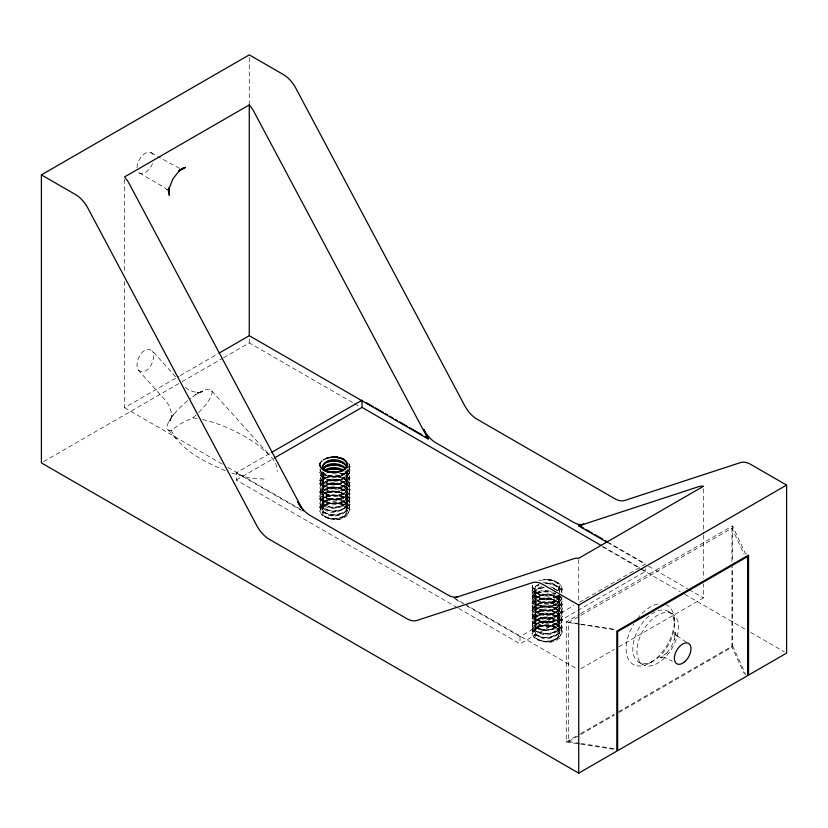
<?xml version="1.0" encoding="UTF-8"?>
<svg xmlns="http://www.w3.org/2000/svg" width="828" height="828" viewBox="0 0 828 828"><rect width="100%" height="100%" fill="white"/><g stroke="black" fill="none" stroke-linecap="round" stroke-linejoin="round"><path stroke-width="0.62" stroke-dasharray="4.14 3.1" d="M340.111 473.047C354.601 475.106 350.958 491.366 337.886 491.625C330.527 494.73 313.025 487.03 323.106 478.884C359.435 465.253 356.702 507.781 322.371 492.484C313.729 483.283 332.028 477.394 339.097 480.499C351.041 480.447 353.815 496.924 341.084 498.57C298.608 503.445 330.465 468.203 349.457 491.097C351.424 517.293 293.971 495.196 333.487 487.64C342.533 485.456 356.982 496.852 345.69 504.159C338.197 508.806 321.688 509.551 319.887 498.663C324.628 488.592 341.146 489.772 348.246 496.831C354.964 507.44 337.348 513.36 329.265 510.721C297.293 498.135 357.147 484.742 348.795 508.899M348.112 465.947C357.655 482.341 317.093 486.802 320.612 469.818M319.939 469.662C324.845 482.113 355.45 477.332 348.36 462.397M559.79 595.58C568.815 608.031 545.435 614.448 536.875 608.735C522.458 600.093 544.348 591.378 552.348 595.58C570.575 599.286 559.428 617.057 545.548 614.459C531.524 616.239 526.411 599.658 542.806 598.861C554.284 595.073 572.345 609.739 554.874 616.725C547.546 621.766 524.952 616.042 535.012 605.485C543.147 599.11 565.897 602.598 561.084 615.991C554.532 624.136 535.695 625.399 532.083 614.169C536.078 602.577 557.927 603.933 562.108 615.018C561.312 627.479 541.957 628.762 533.967 622.139C526.856 609.636 551.22 607.027 558.144 613.455C570.409 623.08 550.268 633.544 541.005 629.311C522.23 625.295 537.879 610.029 549.761 614.272C564.013 614.635 566.435 630.543 552.038 633.606C543.83 638.688 523.969 627.562 536.606 619.882C544.907 614.883 566.093 618.692 561.022 631.433M560.929 597.009C550.62 613.444 513.205 592.993 544.369 587.187M561.539 592.144C564.644 580.583 547.111 577.416 539.007 580.5M345.773 472.001C356.713 489.617 309.703 488.437 326.211 473.078M558.807 595.622C562.864 607.617 543.044 610.898 536.13 604.378C530.199 593.138 551.127 591.223 556.996 597.402C566.352 608 546.283 615.308 538.335 609.77C525.997 600.6 547.67 594.463 554.305 599.565C568.67 607.245 550.868 618.992 541.336 614.707C525.532 610.039 541.574 597.578 550.972 602.256C566.942 605.289 557.389 621.983 544.865 619.065C531.307 619.872 532.249 604.223 545.393 605.547C558.372 602.96 566.383 620.11 550.454 622.49C540.529 627.024 525.811 613.765 541.812 609.822C551.717 605.672 568.67 618.205 553.86 625.275C547.267 630.118 528.036 624.457 537.424 615.39C544.969 609.605 565.182 615.111 557.772 626.517C552.162 633.078 531.742 632.499 535.55 620.907C542.019 613.796 561.498 616.28 559.21 628.193C553.684 636.38 534.422 636.152 532.093 625.326M558.124 595.829C550.061 604.75 518.814 594.639 538.562 584.485M342.016 473.171C354.187 478.336 342.378 491.801 332.784 488.862C321.212 490.114 318.459 475.81 331.148 475.5C339.884 472.229 354.343 483.273 343.32 490.362C337.151 494.275 321.512 494.275 322.703 484.132C328.043 476.524 342.916 477.601 347.139 485.912C348.65 496.521 333.208 498.642 325.994 494.865C315.509 487.899 331.717 479.629 338.807 483.583C350.099 484.225 349.312 499.843 338.228 499.957C330.838 503.9 315.354 494.616 326.439 488.334C333.684 484.763 349.219 487.268 347.015 497.887C325.062 520.025 307.55 481.151 343.765 493.333C354.218 501.054 339.056 511.186 330.569 507.833C319.567 508.113 321.016 493.509 331.51 494.658C369.143 496.448 329.523 527.571 319.867 502.793M347.356 510.431C345.204 520.564 324.928 522.044 322.506 511.735L322.63 513.515A12.451 7.183 0 0 0 335.971 519.508C347.481 520.978 352.024 504.355 339.169 502.886C331.562 498.746 313.398 508.154 328.116 513.877C335.889 518.235 354.539 509.779 343.868 501.085C337.793 495.931 318.552 497.628 323.655 508.485C332.028 512.698 347.739 511.88 349.954 500.919M347.315 496.707C346.135 486.036 325.932 484.39 322.465 494.161M559.583 632.954C557.441 643.087 537.165 644.577 534.733 634.269L534.857 636.049A12.451 7.183 0 0 0 548.208 642.042C559.718 643.501 564.251 626.889 551.407 625.409C543.799 621.269 525.625 630.677 540.353 636.401C548.115 640.758 566.776 632.302 556.095 623.608C550.02 618.454 530.779 620.151 535.892 631.019C544.255 635.221 559.976 634.403 562.181 623.453M559.542 619.23C558.362 608.559 538.159 606.924 534.691 616.694M349.913 490.704L349.923 488.975C348.195 501.747 324.069 503.372 319.856 491.646M562.14 613.237L562.15 611.509C560.421 624.281 536.296 625.906 532.083 614.169M347.305 500.588C346.207 489.886 325.994 488.23 322.465 497.959M559.542 623.122C557.751 611.354 536.223 611.323 532.125 621.528M532.507 585.292L532.445 588.956L534.101 591.223A15.049 8.694 0 0 0 539.608 594.4C535.892 593.459 530.655 590.147 532.507 585.624M347.305 504.48C346.28 493.736 326.066 492.07 322.465 501.758M543.085 582.705C549.337 581.598 560.96 584.247 559.21 592.558M559.531 627.013C557.875 615.132 535.726 615.069 532.093 625.657M347.294 508.371L347.356 506.539C347.036 518.059 323.199 519.736 322.496 507.937M349.933 504.428C348.35 517.448 324.007 519.125 319.856 507.253C323.396 495.62 343.92 496.924 349.499 506.55C351.331 519.922 329.523 522.044 321.668 514.902C314.723 502.161 339.822 499.739 346.435 506.767M559.521 630.895L559.583 629.073C559.262 640.593 535.437 642.269 534.733 630.46M562.16 626.962C560.587 639.982 536.233 641.659 532.083 629.787C535.623 618.154 556.157 619.458 561.726 629.073C563.558 642.445 541.76 644.567 533.894 637.436C526.96 624.685 552.048 622.273 558.662 629.29M344.531 470.894C356.837 476.649 344.81 489.928 335.081 488.065C326.439 490.776 312.839 479.702 325.052 473.978M347.087 470.356C348.743 482.672 321.057 484.163 323.137 471.763M532.114 603.353C535.333 591.078 559.5 592.558 562.191 604.802M319.877 480.82L320.312 478.046L323.448 474.827M347.336 475.427C345.793 485.922 325.59 487.495 322.465 477.528M559.573 597.961C558.02 608.445 537.817 610.029 534.702 600.062M319.877 496.096C323.251 483.904 347.398 485.405 349.954 497.721M349.944 470.014C347.843 482.589 323.717 484.163 319.856 472.229M532.104 618.63C535.478 606.427 559.625 607.938 562.191 620.255M347.346 479.319C345.721 489.772 325.518 491.335 322.465 481.337M559.573 601.852C557.958 612.296 537.745 613.869 534.702 603.86M347.346 483.21C345.659 493.623 325.445 495.175 322.475 485.136M555.826 593.521C549.885 599.865 524.848 593.686 539.183 584.816M559.573 605.744C557.886 616.146 537.672 617.709 534.702 607.659M349.954 485.467C349.613 492.339 341.488 494.896 335.744 495.423M562.181 608C561.86 614.914 553.715 617.326 547.981 617.957M319.867 511.383C321.895 502.078 335.195 502.265 342.44 504.832A15.049 8.694 0 0 1 347.936 507.999M532.093 633.917C534.929 622.946 556.126 622.791 559.573 633.586M347.346 487.092C347.232 492.008 341.809 494.409 337.638 495.175M559.583 609.625L558.455 613.124L553.404 616.715M559.552 594.4C551.872 607.835 518.918 593.541 544.338 587.466M347.346 490.983C345.524 501.313 325.3 502.855 322.475 492.732M559.583 613.517C557.761 623.846 537.538 625.388 534.712 615.266M347.336 471.546C349.002 483.842 318.749 485.073 323.593 472.229M559.573 595.901C548.664 618.143 514.871 588.553 551.903 592.051M347.356 494.875C345.462 505.163 325.228 506.695 322.485 496.531M559.583 617.409C557.689 627.696 537.455 629.218 534.712 619.065M322.382 471.722C312.001 487.237 348.712 487.381 349.923 475.251C348.246 488.396 312.042 487.061 322.371 472.053M322.465 478.957L323.624 476.038L325.735 474.392M561.819 599.182C544.379 622.283 510.317 588.263 552.825 592.186M534.691 601.49C537.889 591.565 558.093 593.159 559.562 603.684M347.356 498.766C345.4 509.013 325.156 510.534 322.485 500.329M532.093 599.224C533.129 591.068 544.203 590.333 550.661 591.378M559.583 621.29C557.627 631.547 537.382 633.058 534.722 622.863M349.954 466.506C347.139 478.563 325.332 479.961 319.939 469.331M562.191 589.039L561.529 591.834M322.465 482.765C325.652 472.322 340.97 479.857 346.373 471.173M534.691 605.289C537.776 595.425 551.52 601.356 558.113 595.518L558.859 594.359M347.356 502.648C345.328 512.863 325.083 514.364 322.496 504.138M559.583 625.181C557.565 635.397 537.31 636.898 534.722 626.661M319.856 491.967C323.738 480.054 347.863 481.627 349.944 494.212M532.093 614.5C535.975 602.577 560.09 604.15 562.171 616.746M322.465 486.564C325.797 476.711 346 478.325 347.325 488.924M534.691 609.087C538.024 599.244 558.227 600.859 559.552 611.457M349.954 481.958L349.261 485.063L347.242 487.62M562.191 604.492C559.48 616.715 535.312 618.195 532.114 605.92M322.465 490.362C325.859 480.55 346.063 482.175 347.315 492.815M534.691 612.896C538.096 603.084 558.3 604.709 559.552 615.349M319.856 507.253C323.872 495.413 347.998 497.007 349.933 509.665M532.083 629.787C536.109 617.936 560.225 619.53 562.171 632.199M349.954 497.411C347.129 509.562 322.941 511.021 319.887 498.663M562.191 619.944C559.355 632.095 535.178 633.555 532.125 621.197M534.691 620.493C539.111 610.132 559.645 613.041 562.181 623.763M319.856 472.56L320.612 470.149M532.093 595.094C532.932 589.567 539.618 587.921 544.348 587.507M534.702 590.095L535.323 586.69L538.283 584.175M534.691 624.291C535.012 621.01 538.531 619.416 541.336 618.682M322.465 505.566C326.211 496.2 344.448 497.587 347.336 507.171M534.702 593.893C534.029 589.215 539.37 587 543.158 586.534M534.691 628.09C538.448 618.733 556.685 620.12 559.562 629.704M347.346 469.486C344.52 479.029 328.002 480.23 322.682 472.364M349.944 478.449C346.539 490.135 324.762 491.501 319.877 480.488M562.181 600.983C558.765 612.658 536.999 614.034 532.114 603.022M319.856 487.847C324.317 476.535 346.104 477.901 349.923 489.286M532.093 610.371C536.554 599.068 558.341 600.435 562.15 611.82M322.465 509.365C326.284 500.04 344.52 501.437 347.336 511.062M534.702 597.692C534.433 590.778 543.706 589.671 548.892 590.354M534.691 631.888C537.351 624.188 548.395 625.233 554.667 627.355A15.049 8.694 0 0 1 560.173 630.532M349.944 493.902C346.414 505.504 324.638 506.871 319.877 495.765M562.171 616.436C558.641 628.028 536.875 629.404 532.104 618.299M319.867 503.124C324.452 491.904 346.228 493.271 349.933 504.738M349.933 509.355C346.29 520.864 324.514 522.24 319.867 511.052M562.16 631.888C558.517 643.397 536.741 644.774 532.093 633.586M532.104 590.964L533.967 587.456L538.542 584.816M562.15 597.474C558.32 608.849 536.534 610.215 532.093 598.892M319.877 483.718C324.783 472.705 346.559 474.082 349.944 485.777M532.114 606.241C537.02 595.239 558.786 596.615 562.181 608.311M558.879 590.478C561.881 583.222 551.852 579.31 546.066 579.714L549.161 579.786A12.451 7.183 0 0 1 559.542 587.497L557.772 590.892M319.887 498.994C324.907 488.075 346.684 489.451 349.954 501.23M559.19 596.45C554.625 604.388 537.921 605.672 534.691 596.264M168.871 421.607L173.725 414.031L170.05 420.986L171.406 415.656L171.375 417.457L171.127 411.547L169.285 405.948L165.983 401.052L138.131 369.981C133.732 362.012 143.368 343.889 152.538 351.072L177.12 378.499M560.918 596.698C554.211 604.543 535.851 605.806 532.093 594.763M347.739 509.862C340.484 516.341 323.613 517.51 319.856 506.922M559.976 632.395C552.711 638.864 535.851 640.034 532.083 629.456M347.429 515.709L342.585 518.504M559.656 638.243L554.822 641.038M225.351 470.677C204.94 461.941 181.674 451.074 171.21 430.332L181.022 423.512L192.852 417.84A29.394 8.208 -41.9 0 0 197.561 413.586M556.613 595.756C549.513 600.59 534.37 600.497 532.104 590.633M124.542 281.354L124.542 407.697L179.107 376.202M180.225 375.56L218.085 353.701M43.636 461.62L181.094 382.257M182.212 381.604L222.442 358.379M223.56 357.737L249.269 342.895L353.37 402.998M457.46 607.7L236.27 480.002L236.27 472.809L270.197 453.216M236.27 480.002L273.002 458.805M466.795 605.899L520.015 636.618L573.98 605.465M579.548 602.246L645.25 564.313L608.663 543.189M458.577 608.352L520.015 643.822L645.768 571.216L645.768 568.815M613.476 749.236L566.259 741.929L566.259 621.921L579.652 614.19M580.77 613.538L732.552 525.915L745.21 553.166L748.533 555.091M579.921 743.337L568.536 741.577L568.536 622.532L579.724 616.063M580.842 615.421L731.942 528.181L744.155 554.481M580.966 668.641L614.366 649.349M618.826 646.782L703.458 597.919L703.458 583.802M566.259 741.929L579.652 734.198M580.77 733.556L614.252 714.222M618.713 711.645L732.552 645.923L732.552 567.201M568.536 741.577L579.724 735.119M580.842 734.467L614.428 715.081M618.899 712.504L731.942 647.237L731.942 566.59M345.783 488.416C338.269 493.064 322.33 493.902 319.887 483.386M648.728 663.538L653.561 660.806M198.316 393.165L195.118 394.749L203.357 390.64M552.959 594.111L555.691 592.889M553.797 593.51C547.784 595.86 536.813 596.264 534.691 588.667M199.217 392.71L202.549 391.727L197.136 392.482L198.989 392.586L193.162 391.706L187.811 389.274L183.309 385.444M552.804 617.098C545.9 618.868 533.936 618.63 532.093 610.039M541.005 580.283C548.55 578.834 560.442 580.345 562.191 589.35M542.412 618.433C549.575 617.533 560.08 619.116 562.16 627.272M336.127 495.361C330.269 495.775 320.922 494.626 319.856 487.516M335.971 519.508L339.397 519.27L337.855 519.239M548.208 642.042L551.624 641.803L550.092 641.772M544.896 583.316C551.448 583.109 561.032 585.179 562.171 592.858C560.649 585.396 551.396 583.44 544.876 583.636M264.028 479.081L250.677 478.211L231.095 472.902M546.149 583.554C551.438 583.616 559.169 585.696 559.573 592.02L559.562 590.188M547.981 579.797L549.864 580.055M331.956 495.423C328.199 495.03 322.651 493.509 322.475 488.934M544.193 617.957C540.436 617.564 534.878 616.042 534.702 611.468M192.852 417.84L200.252 418.978M566.259 621.921L613.476 629.218L615.69 630.501M568.536 622.532L579.921 624.291M581.184 624.488L614.086 629.57M581.184 743.534L614.086 748.626M202.549 419.517C222.235 424.122 240.741 433.003 257.332 444.46C265.208 451.736 277.535 459.333 277.276 471.432M550.682 586.835L555.609 588.739L557.968 590.643M340.091 473.368C344.427 474.496 349.675 477.228 349.954 482.269M339.739 473.378C343.268 474.413 347.501 476.969 347.336 481.151M553.321 588.491L558.745 591.161M553.332 588.18L560.07 592.03M179.686 168.436L158.8 157.072M553.601 592.641L555.153 593.376M151.213 152.694L157.724 156.451M139.456 173.062L164.399 187.459L167.328 189.85M608.073 542.257L645.768 564.013M648.614 566.249L687.789 588.874M688.906 589.515L703.458 597.919M603.322 546.708L642.424 569.281M643.532 569.923L645.768 571.216M354.498 403.65L360.087 406.879M601.894 546.48L639.951 568.453M641.069 569.105L680.254 591.72M684.735 594.307L746.297 629.86M750.779 632.437L784.364 651.833M668.268 611.343A29.394 16.974 -60 0 1 658.943 656.883A29.394 16.974 -60 0 1 633.492 642.176A29.394 16.974 -60 0 1 668.268 611.343L672.419 613.745A29.394 16.974 -60 0 1 663.104 659.274A29.394 16.974 -60 0 1 637.643 644.577A29.394 16.974 -60 0 1 672.419 613.745M745.924 674.561L744.155 673.537L731.942 647.237M686.34 642.145L675.927 635.2L676.973 636.132L674.354 631.93L675.834 635.366L675.017 631.267L674.302 640.251L674.903 638.357L671.477 646.492L666.312 653.706L667.503 652.412L660.113 657.908L663.952 656.614L660.175 657.287L665.05 657.453L663.673 657.111L672.367 661.23M638.864 662.255L643.025 664.656M124.542 407.697L222.349 464.166M227.907 467.375L301.092 509.634M454.013 597.919L463.99 603.674M465.098 604.316L577.613 669.272M236.27 472.809L301.682 510.565M455.71 599.493L462.366 603.333M346.166 472.208L349.416 475.955L349.944 478.76M166.894 189.333L168.301 190.637M138.131 369.981C147.301 377.164 156.937 359.052 152.538 351.072M192.686 396.798A29.394 8.208 -41.9 0 1 211.896 391.033L268.903 454.406M168.446 430.053L176.467 439.244M559.78 595.891L561.653 598.489L562.181 601.294M557.658 595.218L559.169 597.423L559.573 599.793M345.421 472.695L346.942 474.889L347.336 477.259M347.832 469.807L349.551 472.436L349.923 475.251L349.551 472.126L347.843 469.497M322.972 471.919C328.882 479.888 345.68 472.664 347.325 485.042M732.552 645.923L745.21 673.185M349.043 467.551L349.944 470.325M349.219 464.022L349.954 466.816M346.922 471.008L347.346 473.378M534.691 592.465C537.962 603.736 558.155 594.214 559.562 607.566M559.417 585.706L559.583 588.128L559.542 587.497M674.158 617.574L674.354 624.798M322.465 473.73L322.465 475.158M732.552 525.915L732.552 562.046M731.942 528.181L731.942 561.467M703.458 488.851L703.458 533.76M703.458 535.043L703.458 578.668M578.731 559.573L578.731 601.915M520.015 636.618L520.015 643.822M249.269 57.453L249.269 103.945M249.269 339.025L249.269 342.895M124.542 179.51L124.542 273.623M137.013 167.68A11.758 6.79 -60 0 1 144.248 153.987A11.758 6.79 -60 0 1 153.366 155.757M152.538 163.52A11.758 6.79 -60 0 1 138.131 171.831M211.896 391.033A29.394 8.208 -41.9 0 1 198.461 412.717M171.21 430.332A29.394 8.208 -41.9 0 1 169.73 420.106A29.394 8.208 -41.9 0 1 190.75 398.216M665.608 604.554A34.103 19.686 -60 0 1 668.113 643.252A34.103 19.686 -60 0 1 633.265 664.46A34.103 19.686 -60 0 1 633.886 623.857M637.322 618.826A34.103 19.686 -60 0 1 660.506 603.757"/><path stroke-width="1.24" d="M319.908 464.301L320.27 463.09M319.908 463.98L320.281 462.759M322.537 466.557C326.284 459.157 337.027 460.461 343.548 463.038M346.653 467.944C349.623 461.496 341.032 457.398 335.744 457.273L337.638 457.522M322.641 468.927C327.443 461.569 339.811 462.573 345.742 468.12M322.91 469.372C328.209 462.914 339.356 463.763 345.379 468.803M320.985 461.931L322.009 460.834M345.576 468.783L340.722 471.577M324.907 470.004C330.455 466.65 337.855 466.992 343.434 470.076M41.4 174.874L249.269 54.865L283.362 74.551A23.515 13.579 60 0 1 295.803 88.192L464.643 405.575A23.515 13.579 60 0 0 477.083 419.216L614.573 498.601A23.515 13.579 60 0 0 624.819 500.433L740.511 462.583A23.515 13.579 60 0 1 750.768 464.415L786.6 485.104L786.6 653.126L748.533 675.099L748.533 555.091L616.798 631.143L616.798 751.151L578.731 773.135L41.4 462.904L41.4 174.874L75.493 194.559A23.515 13.579 60 0 1 87.934 208.211L256.773 525.583A23.515 13.579 60 0 0 269.214 539.235L406.703 618.609A23.515 13.579 60 0 0 416.96 620.441L532.642 582.591A23.515 13.579 60 0 1 542.899 584.423L578.731 605.113L786.6 485.104M607.555 542.557L578.731 525.915L583.771 524.134A23.515 13.579 60 0 1 573.514 522.302L436.035 442.918A23.515 13.579 60 0 1 423.584 429.277L428.552 438.602L428.035 438.902L254.227 112.204A23.515 13.579 60 0 0 249.269 104.928L124.542 176.933A23.515 13.579 60 0 1 129.51 184.209L303.307 510.907M219.203 353.049L249.269 335.692L428.035 438.902M271.315 452.574L362.033 400.203L362.033 407.397L601.087 545.414M274.109 458.163L362.033 407.397M323.334 459.85C329.575 456.331 337.534 456.518 343.982 459.405M325.683 470.583C331.003 467.892 337.648 468.172 342.916 470.853M325.456 470.294L333.86 468.751L342.647 470.345M578.731 525.915L698.935 486.585A23.515 13.579 60 0 1 703.458 486.284L578.731 558.289A23.515 13.579 60 0 0 574.218 558.59L454.624 597.847M325.88 466.278L334.398 464.922L341.084 465.957M326.315 462.283C333.135 460.14 342.802 460.285 346.901 467.116M327.681 472.467L332.928 471.505L338.59 472.012M326.77 457.967L328.788 457.429M327.826 465.336L329.927 464.901M328.302 461.382L332.67 460.782M329.42 468.824L338.435 468.845M183.868 168.488L181.322 168.746L185.451 167.391L178.62 171.334L180.369 169.533L172.917 178.807L168.612 189.891L169.295 187.48L169.295 195.356L168.405 191.113L169.461 193.441M330.952 457.077L337.762 457.211M332.256 472.612L336.054 472.664M332.142 464.653L334.419 464.601M333.839 457.191L336.924 457.253A12.451 7.183 0 0 1 347.305 464.963C344.148 474.33 325.87 475.707 322.465 466.133C326.149 456.725 344.386 458.112 347.325 467.654M334.947 460.782L339.47 461.372M366.473 402.76L373.117 406.6M375.332 407.883L383.095 412.365M385.31 413.638L387.535 414.921M389.75 416.205L393.072 418.119M395.287 419.403L397.512 420.686M399.727 421.959L407.49 426.441M409.705 427.724L421.897 434.762M425.23 436.687L428.552 438.602M579.258 525.614L583.688 528.171M585.903 529.454L592.558 533.294M594.773 534.567L602.536 539.049M604.75 540.332L606.965 541.615M324.276 470.656L320.891 467.923M323.21 469.528L322.475 467.561M300.585 507.067L297.832 501.882A23.515 13.579 60 0 0 310.272 515.534L447.762 594.908A23.515 13.579 60 0 0 458.008 596.74M319.887 465.533L320.219 466.754M319.887 465.201L321.875 468.689A15.049 8.694 0 0 0 327.381 471.867M578.731 605.113L578.731 773.135M249.269 104.928L249.269 335.692M747.705 556.53L617.636 631.619L617.636 750.675L747.705 675.586L747.705 556.53M684.818 661.634A11.758 6.79 -60 0 0 688.544 643.418A11.758 6.79 -60 0 0 674.634 655.755A11.758 6.79 -60 0 0 684.818 661.634"/></g></svg>
